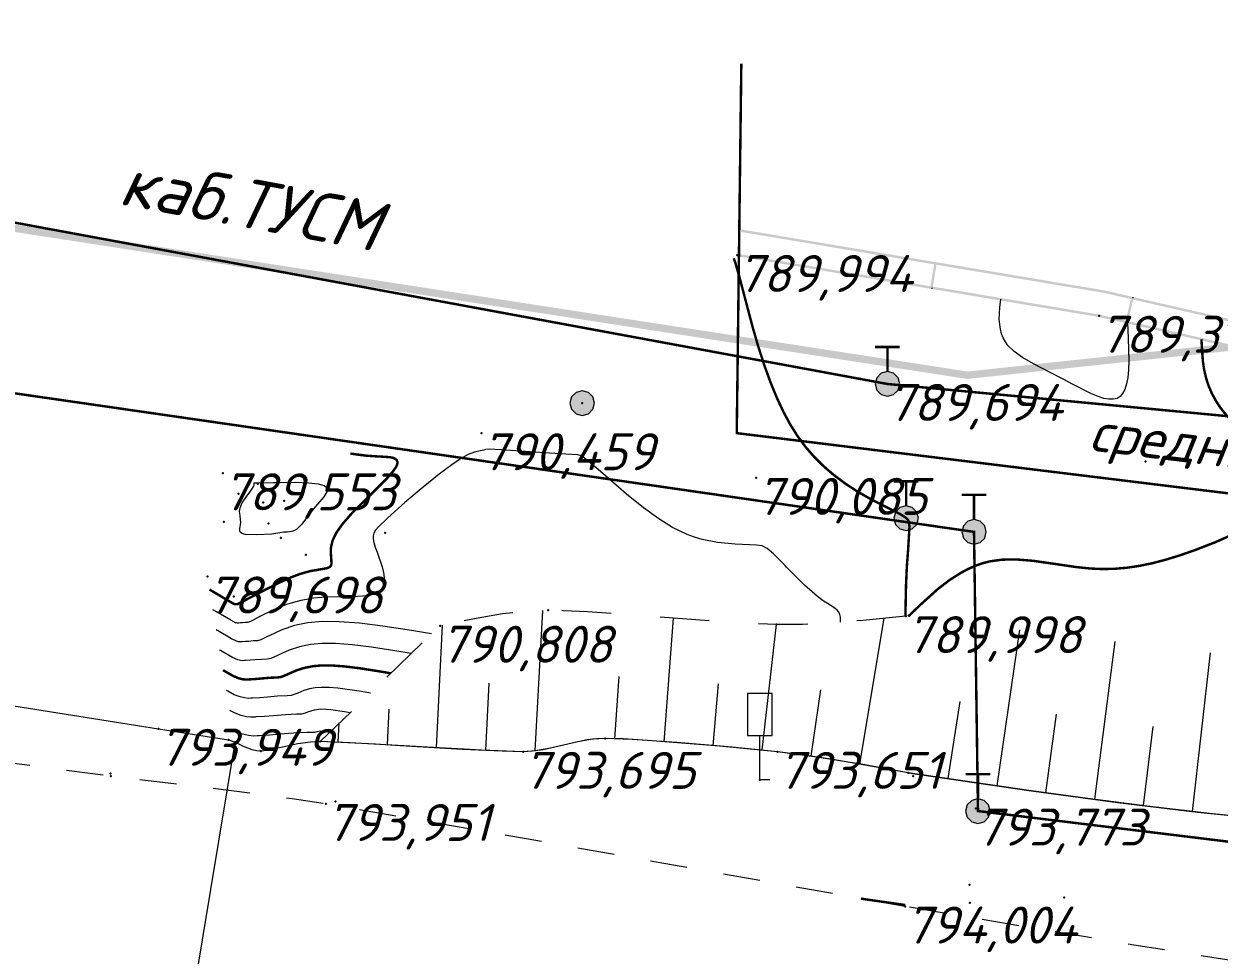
# Model space of a CAD drawing. Header units: metres. Extents: x 629572 to 645168, y 4785785 to 4790166.
# Drawn here: x 633345.44 to 633393.95, y 4788433.39 to 4788471.18 of the extents above; entities that cross this region are included whole.
import ezdxf

# ---------------------------------------------------------------- set-up
doc = ezdxf.new("R2010")
doc.units = ezdxf.units.M
for name, pattern in [('Сплошная', [0]), ('Сплошная_0_50', [0]), ('Штриховая 1.5-1.5', [3, 1.5, -1.5]), ('Штриховая 2', [4, 2, -2])]:
    doc.linetypes.add(name, pattern=pattern)
doc.layers.get('0').update_dxf_attribs({"linetype": 'CONTINUOUS'})
for name, color, linetype in [('Газопровод подземный', 7, 'CONTINUOUS'), ('Горизонтали', 7, 'CONTINUOUS'), ('Дороги с покрытием (край_ бровка)', 7, 'CONTINUOUS'), ('Дорожн. знаки (прочие)', 7, 'CONTINUOUS'), ('Здания и строения', 7, 'CONTINUOUS'), ('каб.TNS+', 7, 'CONTINUOUS'), ('каб.ТУСМ', 7, 'CONTINUOUS'), ('Кабельные столбики-сторожки', 7, 'CONTINUOUS'), ('красная линия', 7, 'CONTINUOUS'), ('Нурсултан', 7, 'CONTINUOUS'), ('Ограды каменные и жб (H более 1м) - по краю', 7, 'CONTINUOUS'), ('Проезжие части улиц и тротуаров (без бортового камня)', 7, 'CONTINUOUS'), ('Столбы металлические', 7, 'CONTINUOUS')]:
    doc.layers.add(name, color=color, linetype=linetype)
doc.styles.add('ISOCPEUR', font='isocpeui.ttf')
doc.styles.get("Standard").update_dxf_attribs({"font": 'isocpeui.ttf'})
doc.linetypes.add('GAZ_PODZ', pattern='A,4,-2.2,["|",Standard,S=1.8,R=0,X=-1.5,Y=-1],0,["-",Standard,S=1.5,R=0,X=-1.5,Y=0.05],4,-2,10,-2', length=24.2)
doc.linetypes.add('TELEFON', pattern='A,8,["o",Standard,S=1,R=0,X=-4.33,Y=-0.34],-2', length=10)

# ---------------------------------------------------------------- blocks, each defined once
blk = doc.blocks.new('15 - 206.3.а знаки дорожн прочие')
at = {"color": 7, "linetype": 'Continuous', "lineweight": 0, "true_color": 0xffffff, "flags": 128}
blk.add_lwpolyline([(0.5, 3.5), (-0.5, 3.5), (-0.5, 1.8), (0, 1.8), (0.5, 1.8), (0.5, 3.5)], close=True, dxfattribs=at)
at = {"color": 7, "linetype": 'Continuous', "lineweight": 0, "flags": 128}
blk.add_lwpolyline([(0.4, 0), (0, 0), (0, 1.8)], dxfattribs=at)
at = {"color": 7, "style": 'ISOCPEUR', "flags": 1}
for tag in ['X', 'Отметка', 'Имя объекта CREDO-III', 'Код объекта CREDO-III', 'Номер', 'Примечание', 'Y']:
    blk.add_attdef(tag, (0, 0), '', height=2.5, dxfattribs=at)
blk = doc.blocks.new('1010 - 119.2 эл.кабел.столбики-сторожки')
blk.add_hatch(color=7).paths.add_polyline_path([(0, 0.5), (-0.25, 0.433), (-0.433, 0.25), (-0.5, 0), (-0.433, -0.25), (-0.25, -0.433), (0, -0.5), (0.25, -0.433), (0.433, -0.25), (0.5, 0), (0.433, 0.25), (0.25, 0.433), (0, 0.5)])
at = {"color": 7, "linetype": 'Continuous', "lineweight": 0, "const_width": 0.1, "flags": 128}
for points in [[(-0.5, 1.5), (0.5, 1.5)], [(0, 0.5), (0, 1.5)]]:
    blk.add_lwpolyline(points, dxfattribs=at)
at = {"color": 7, "linetype": 'Continuous', "lineweight": 0, "flags": 128}
blk.add_lwpolyline([(0, 0.5), (-0.25, 0.433), (-0.433, 0.25), (-0.5, 0), (-0.433, -0.25), (-0.25, -0.433), (0, -0.5), (0.25, -0.433), (0.433, -0.25), (0.5, 0), (0.433, 0.25), (0.25, 0.433), (0, 0.5)], close=True, dxfattribs=at)
at = {"color": 7, "style": 'ISOCPEUR', "flags": 1}
for tag in ['X', 'Отметка', 'Отметка', 'Имя объекта CREDO-III', 'Код объекта CREDO-III', 'Примечание', 'Тип попереч. профиля', 'Y']:
    blk.add_attdef(tag, (0, 0), '', height=2.5, dxfattribs=at)
blk = doc.blocks.new('22 - 107.1.1 столбы метал d-1.0')
blk.add_hatch(color=7).paths.add_polyline_path([(0, 0.5), (-0.25, 0.433), (-0.433, 0.25), (-0.5, 0), (-0.433, -0.25), (-0.25, -0.433), (0, -0.5), (0.25, -0.433), (0.433, -0.25), (0.5, 0), (0.433, 0.25), (0.25, 0.433), (0, 0.5)])
at = {"color": 7, "linetype": 'Continuous', "lineweight": 0, "flags": 128}
blk.add_lwpolyline([(0, 0.5), (-0.25, 0.433), (-0.433, 0.25), (-0.5, 0), (-0.433, -0.25), (-0.25, -0.433), (0, -0.5), (0.25, -0.433), (0.433, -0.25), (0.5, 0), (0.433, 0.25), (0.25, 0.433), (0, 0.5)], close=True, dxfattribs=at)
at = {"color": 7, "style": 'ISOCPEUR', "flags": 1}
for tag in ['X', 'Высота', 'Отметка(высота) верхнего провода', 'Отметка(высота) нижнего провода', 'Отметка', 'Имя объекта CREDO-III', 'Код объекта CREDO-III', 'Номер', 'Y']:
    blk.add_attdef(tag, (0, 0), '', height=2.5, dxfattribs=at)

msp = doc.modelspace()

# ---------------------------------------------------------------- hatches: boundary and pattern name
at = {"layer": 'Ограды каменные и жб (H более 1м) - по краю'}
for points in [[(633376.461, 4788461.399), (633379.277, 4788460.926), (633382.264, 4788460.424), (633382.273, 4788460.474), (633382.322, 4788460.465), (633382.487, 4788461.452), (633382.496, 4788461.501), (633382.446, 4788461.509), (633379.459, 4788462.011), (633376.643, 4788462.483), (633374.557, 4788462.834), (633374.54, 4788462.735), (633376.626, 4788462.385), (633379.443, 4788461.912), (633382.381, 4788461.419), (633382.232, 4788460.531), (633379.294, 4788461.024), (633376.477, 4788461.497), (633374.391, 4788461.847), (633374.375, 4788461.749)], [(633390.161, 4788459.135), (633389.097, 4788459.379), (633389.096, 4788459.379), (633389.094, 4788459.379), (633387.233, 4788459.692), (633384.416, 4788460.165), (633382.33, 4788460.515), (633382.314, 4788460.416), (633384.4, 4788460.066), (633387.216, 4788459.593), (633389.076, 4788459.281), (633390.187, 4788459.027), (633390.236, 4788459.016), (633390.247, 4788459.064), (633390.199, 4788459.075), (633390.247, 4788459.064), (633390.47, 4788460.039), (633390.422, 4788460.05), (633390.433, 4788460.099), (633389.32, 4788460.354), (633389.29, 4788460.36), (633389.26, 4788460.366), (633387.398, 4788460.678), (633384.582, 4788461.151), (633382.496, 4788461.501), (633382.479, 4788461.402), (633384.565, 4788461.052), (633387.382, 4788460.579), (633389.243, 4788460.267), (633389.271, 4788460.262), (633389.298, 4788460.256), (633390.362, 4788460.013)], [(633382.322, 4788460.465), (633382.273, 4788460.474), (633382.264, 4788460.424), (633382.314, 4788460.416)], [(633392.298, 4788458.544), (633395.082, 4788457.907), (633398.035, 4788457.231), (633398.083, 4788457.22), (633398.095, 4788457.269), (633398.318, 4788458.243), (633398.269, 4788458.255), (633398.28, 4788458.303), (633395.327, 4788458.979), (633392.543, 4788459.616), (633390.482, 4788460.088), (633390.459, 4788459.99), (633392.521, 4788459.519), (633395.305, 4788458.882), (633398.209, 4788458.217), (633398.008, 4788457.34), (633395.104, 4788458.004), (633392.32, 4788458.641), (633390.258, 4788459.113), (633390.236, 4788459.016)], [(633390.47, 4788460.039), (633390.482, 4788460.088), (633390.433, 4788460.099), (633390.422, 4788460.05)]]:
    msp.add_hatch(color=7, dxfattribs=at).paths.add_polyline_path(points)

# ---------------------------------------------------------------- linework, layer by layer
at = {"layer": 'Газопровод подземный', "color": 50, "linetype": 'GAZ_PODZ', "lineweight": 13, "ltscale": 0.5, "flags": 128}
msp.add_lwpolyline([(633374.557, 4788469.566, 0.1, 0.1, 0), (633374.371, 4788454.569, 0.1, 0.1, 0), (633627.76, 4788423.539, 0.1, 0.1, 0), (633631.073, 4788422.897, 0.1, 0.1, 0), (633617.955, 4788358.238, 0.1, 0.1, 0), (633620.987, 4788350.755, 0.1, 0.1, 0), (633707.673, 4788330.073, 0.1, 0.1, 0), (633707.254, 4788279.037, 0, 0, 0)], format="xyseb", dxfattribs=at)
at = {"layer": 'Горизонтали', "color": 34, "linetype": 'Сплошная', "lineweight": 0, "const_width": 0.1, "flags": 128}
for points, elevation in [([(633381.219, 4788447.139), (633381.223, 4788447.471), (633381.24, 4788448.366), (633381.273, 4788449.12), (633381.33, 4788449.893), (633381.382, 4788450.765), (633381.355, 4788450.98), (633381.314, 4788451.056), (633381.247, 4788451.126), (633381.009, 4788451.281), (633380.463, 4788451.557), (633380.456, 4788451.561), (633379.816, 4788451.887), (633379.285, 4788452.19), (633378.789, 4788452.512), (633378.331, 4788452.854), (633377.903, 4788453.221), (633377.511, 4788453.609), (633377.156, 4788454.019), (633376.837, 4788454.451), (633376.546, 4788454.914), (633376.265, 4788455.434), (633375.995, 4788456.012), (633375.734, 4788456.649), (633375.487, 4788457.332), (633375.246, 4788458.078), (633375.013, 4788458.883), (633374.751, 4788459.874), (633374.722, 4788459.985), (633374.459, 4788460.979), (633374.33, 4788461.43), (633374.278, 4788461.583), (633374.256, 4788461.642), (633374.247, 4788461.664), (633374.246, 4788461.667), (633374.246, 4788461.667)], 790), ([(633393.232, 4788458.381), (633393.262, 4788457.867), (633393.293, 4788457.47), (633393.344, 4788457.128), (633393.422, 4788456.797), (633393.527, 4788456.478), (633393.662, 4788456.168), (633393.825, 4788455.869), (633394.016, 4788455.582), (633394.235, 4788455.307), (633394.63, 4788454.897), (633395.245, 4788454.339), (633395.987, 4788453.655), (633396.23, 4788453.396), (633396.418, 4788453.159), (633396.562, 4788452.93), (633396.657, 4788452.715), (633396.703, 4788452.509), (633396.701, 4788452.312), (633396.669, 4788452.168), (633396.608, 4788452.021), (633396.521, 4788451.873), (633396.406, 4788451.723), (633396.096, 4788451.416), (633395.677, 4788451.104), (633395.151, 4788450.786), (633394.522, 4788450.464), (633393.795, 4788450.143), (633392.982, 4788449.827), (633392.351, 4788449.607), (633391.77, 4788449.429), (633391.226, 4788449.287), (633390.707, 4788449.181), (633390.205, 4788449.107), (633389.713, 4788449.064), (633389.224, 4788449.053), (633388.733, 4788449.074), (633388.151, 4788449.134), (633387.347, 4788449.252), (633386.417, 4788449.385), (633385.749, 4788449.441), (633385.162, 4788449.436), (633384.645, 4788449.366), (633384.358, 4788449.292), (633384.068, 4788449.191), (633383.775, 4788449.062), (633383.479, 4788448.906), (633383.006, 4788448.605), (633382.524, 4788448.235), (633381.847, 4788447.623), (633381.738, 4788447.518), (633381.484, 4788447.276), (633381.361, 4788447.158), (633381.351, 4788447.148), (633381.331, 4788447.13)], 790), ([(633358.691, 4788453.74), (633358.86, 4788453.715), (633359.339, 4788453.654), (633359.803, 4788453.623), (633359.902, 4788453.619), (633360.303, 4788453.592), (633360.428, 4788453.564), (633360.518, 4788453.523), (633360.577, 4788453.467), (633360.601, 4788453.396), (633360.592, 4788453.309), (633360.548, 4788453.206), (633360.419, 4788453.016), (633360.204, 4788452.766), (633359.431, 4788451.992), (633358.737, 4788451.303), (633358.379, 4788450.895), (633358.125, 4788450.537), (633357.968, 4788450.217), (633357.897, 4788449.915), (633357.892, 4788449.738), (633357.91, 4788449.514), (633357.922, 4788449.269), (633357.902, 4788449.196), (633357.864, 4788449.145), (633357.747, 4788449.089), (633357.496, 4788449.045), (633357.055, 4788448.969), (633356.659, 4788448.86), (633356.275, 4788448.714), (633355.814, 4788448.509), (633354.635, 4788447.903), (633354.6, 4788447.885), (633354.122, 4788447.634), (633354.122, 4788447.634), (633354.092, 4788447.632), (633354.061, 4788447.629), (633354.038, 4788447.627), (633354.015, 4788447.625), (633354.014, 4788447.625), (633354.012, 4788447.625), (633354.002, 4788447.625), (633353.991, 4788447.626), (633353.977, 4788447.63), (633353.799, 4788447.732), (633353.136, 4788448.125), (633352.971, 4788448.223)], 790), ([(633360.332, 4788444.822), (633359.812, 4788444.91), (633359.078, 4788445.026), (633358.473, 4788445.1), (633357.95, 4788445.14), (633357.517, 4788445.142), (633357.161, 4788445.11), (633356.824, 4788445.044), (633356.507, 4788444.943), (633356.17, 4788444.796), (633356.104, 4788444.765), (633355.877, 4788444.674), (633355.725, 4788444.654), (633355.72, 4788444.654), (633355.403, 4788444.64), (633355.067, 4788444.611), (633354.818, 4788444.59), (633354.577, 4788444.575), (633354.557, 4788444.574), (633354.523, 4788444.572), (633354.432, 4788444.57), (633354.308, 4788444.582), (633354.165, 4788444.617), (633353.939, 4788444.71), (633353.597, 4788444.905), (633353.542, 4788444.938), (633353.526, 4788444.947), (633353.522, 4788444.95), (633353.519, 4788444.952)], 792), ([(633381.212, 4788435.419), (633380.913, 4788435.462), (633379.713, 4788435.634), (633379.414, 4788435.677)], 794)]:
    msp.add_lwpolyline(points, dxfattribs=dict(at, elevation=elevation))
at = {"layer": 'Горизонтали', "color": 34, "linetype": 'Сплошная', "lineweight": 0, "true_color": 0xa55200, "flags": 128}
for points, elevation in [([(633390.233, 4788459.068), (633390.264, 4788458.407), (633390.286, 4788457.501), (633390.271, 4788457.142), (633390.239, 4788456.831), (633390.188, 4788456.564), (633390.12, 4788456.346), (633390.033, 4788456.176), (633389.928, 4788456.054), (633389.805, 4788455.978), (633389.655, 4788455.941), (633389.478, 4788455.942), (633389.271, 4788455.981), (633389.039, 4788456.056), (633388.769, 4788456.169), (633388.005, 4788456.558), (633387.65, 4788456.746), (633387.086, 4788457.031), (633386.409, 4788457.377), (633385.966, 4788457.635), (633385.626, 4788457.883), (633385.38, 4788458.128), (633385.276, 4788458.273), (633385.191, 4788458.431), (633385.123, 4788458.602), (633385.073, 4788458.786), (633385.027, 4788459.187), (633385.051, 4788459.665), (633385.083, 4788460.002)], 789.5), ([(633378.584, 4788446.893), (633378.586, 4788446.979), (633378.582, 4788447.101), (633378.56, 4788447.205), (633378.517, 4788447.298), (633378.453, 4788447.379), (633378.35, 4788447.465), (633378.163, 4788447.585), (633377.882, 4788447.765), (633377.645, 4788447.94), (633377.125, 4788448.401), (633376.396, 4788449.13), (633376.331, 4788449.197), (633375.865, 4788449.668), (633375.605, 4788449.892), (633375.404, 4788449.997), (633375.171, 4788450.026), (633375.166, 4788450.027), (633374.303, 4788450.065), (633373.594, 4788450.126), (633372.97, 4788450.252), (633372.661, 4788450.345), (633372.358, 4788450.459), (633371.762, 4788450.746), (633371.212, 4788451.088), (633370.59, 4788451.539), (633369.9, 4788452.096), (633369.041, 4788452.839), (633368.744, 4788453.1), (633368.173, 4788453.566), (633368.022, 4788453.661), (633367.926, 4788453.684), (633367.921, 4788453.684), (633367.195, 4788453.727), (633366.565, 4788453.773), (633364.816, 4788453.896), (633364.318, 4788453.92), (633364.172, 4788453.903), (633364.171, 4788453.902), (633364.101, 4788453.872), (633363.969, 4788453.849), (633363.954, 4788453.848), (633363.725, 4788453.802), (633363.469, 4788453.698), (633363.161, 4788453.526), (633362.802, 4788453.287), (633362.287, 4788452.899), (633361.642, 4788452.379), (633360.9, 4788451.75), (633360.207, 4788451.137), (633359.815, 4788450.758), (633359.711, 4788450.627), (633359.646, 4788450.511), (633359.614, 4788450.398), (633359.612, 4788450.275), (633359.639, 4788450.132), (633359.7, 4788449.939), (633359.774, 4788449.739), (633359.978, 4788449.141), (633360.032, 4788448.912), (633360.058, 4788448.712), (633360.058, 4788448.535), (633360.029, 4788448.384), (633359.972, 4788448.258), (633359.886, 4788448.159), (633359.796, 4788448.096), (633359.684, 4788448.045), (633359.385, 4788447.972), (633358.983, 4788447.935), (633358.357, 4788447.924), (633357.689, 4788447.912), (633357.211, 4788447.876), (633356.679, 4788447.783), (633356.14, 4788447.628), (633355.6, 4788447.415), (633355.01, 4788447.122), (633354.976, 4788447.105), (633354.635, 4788446.93), (633354.522, 4788446.889), (633354.521, 4788446.889), (633354.42, 4788446.884), (633354.313, 4788446.875), (633354.233, 4788446.868), (633354.155, 4788446.863), (633354.15, 4788446.863), (633354.14, 4788446.862), (633354.11, 4788446.861), (633354.07, 4788446.865), (633354.024, 4788446.877), (633353.834, 4788446.977), (633353.251, 4788447.32), (633353.108, 4788447.405)], 790.5), ([(633361.988, 4788446.421), (633361.167, 4788446.558), (633360.01, 4788446.74), (633359.055, 4788446.857), (633358.23, 4788446.918), (633357.547, 4788446.922), (633356.965, 4788446.869), (633356.418, 4788446.756), (633355.909, 4788446.586), (633355.389, 4788446.343), (633355.352, 4788446.325), (633355.048, 4788446.178), (633354.922, 4788446.144), (633354.921, 4788446.144), (633354.747, 4788446.136), (633354.564, 4788446.12), (633354.428, 4788446.109), (633354.296, 4788446.1), (633354.285, 4788446.1), (633354.268, 4788446.099), (633354.217, 4788446.097), (633354.15, 4788446.104), (633354.071, 4788446.123), (633353.869, 4788446.221), (633353.366, 4788446.515), (633353.298, 4788446.556), (633353.281, 4788446.566), (633353.254, 4788446.582), (633353.25, 4788446.584), (633353.245, 4788446.587)], 791), ([(633361.16, 4788445.622), (633360.49, 4788445.734), (633359.544, 4788445.883), (633358.764, 4788445.979), (633358.09, 4788446.029), (633357.532, 4788446.032), (633357.064, 4788445.99), (633356.622, 4788445.9), (633356.209, 4788445.765), (633355.78, 4788445.57), (633355.728, 4788445.545), (633355.463, 4788445.426), (633355.323, 4788445.399), (633355.321, 4788445.399), (633355.075, 4788445.388), (633354.816, 4788445.366), (633354.623, 4788445.349), (633354.436, 4788445.338), (633354.421, 4788445.337), (633354.396, 4788445.336), (633354.325, 4788445.334), (633354.229, 4788445.343), (633354.118, 4788445.37), (633353.904, 4788445.466), (633353.482, 4788445.71), (633353.411, 4788445.752), (633353.388, 4788445.766), (633353.386, 4788445.767), (633353.382, 4788445.769), (633353.382, 4788445.769)], 791.5), ([(633359.504, 4788444.023), (633359.134, 4788444.085), (633358.182, 4788444.222), (633357.81, 4788444.25), (633357.502, 4788444.253), (633357.258, 4788444.231), (633357.025, 4788444.186), (633356.803, 4788444.119), (633356.559, 4788444.019), (633356.48, 4788443.985), (633356.292, 4788443.922), (633356.129, 4788443.909), (633356.12, 4788443.909), (633355.73, 4788443.892), (633355.319, 4788443.857), (633355.013, 4788443.831), (633354.717, 4788443.812), (633354.693, 4788443.811), (633354.651, 4788443.809), (633354.54, 4788443.806), (633354.388, 4788443.821), (633354.212, 4788443.863), (633353.974, 4788443.955), (633353.712, 4788444.101), (633353.688, 4788444.115), (633353.672, 4788444.124), (633353.658, 4788444.132), (633353.658, 4788444.133), (633353.656, 4788444.134)], 792.5), ([(633358.675, 4788443.223), (633358.456, 4788443.261), (633357.891, 4788443.344), (633357.487, 4788443.363), (633357.22, 4788443.328), (633356.946, 4788443.239), (633356.856, 4788443.205), (633356.709, 4788443.17), (633356.541, 4788443.164), (633356.519, 4788443.164), (633356.058, 4788443.143), (633355.57, 4788443.102), (633355.208, 4788443.072), (633354.858, 4788443.05), (633354.828, 4788443.048), (633354.779, 4788443.046), (633354.648, 4788443.042), (633354.467, 4788443.06), (633354.259, 4788443.11), (633354.01, 4788443.199), (633353.827, 4788443.296), (633353.813, 4788443.304), (633353.803, 4788443.31), (633353.794, 4788443.315), (633353.794, 4788443.316), (633353.793, 4788443.316)], 793), ([(633357.847, 4788442.423), (633357.778, 4788442.436), (633357.473, 4788442.473), (633357.323, 4788442.446), (633357.232, 4788442.425), (633356.99, 4788442.418), (633356.919, 4788442.419), (633356.385, 4788442.395), (633355.821, 4788442.348), (633355.402, 4788442.313), (633354.998, 4788442.287), (633354.964, 4788442.285), (633354.907, 4788442.283), (633354.755, 4788442.278), (633354.547, 4788442.299), (633354.306, 4788442.357), (633354.045, 4788442.443), (633353.942, 4788442.491), (633353.936, 4788442.495), (633353.933, 4788442.496), (633353.93, 4788442.498), (633353.93, 4788442.498), (633353.93, 4788442.499)], 793.5)]:
    msp.add_lwpolyline(points, dxfattribs=dict(at, elevation=elevation))
at = {"layer": 'Горизонтали', "color": 34, "linetype": 'Сплошная', "lineweight": 0, "true_color": 0xa55200, "elevation": 789.5, "flags": 128}
msp.add_lwpolyline([(633355.972, 4788450.545), (633355.823, 4788450.518), (633355.505, 4788450.463), (633354.894, 4788450.436), (633354.417, 4788450.462), (633354.296, 4788450.493), (633354.223, 4788450.538), (633354.196, 4788450.597), (633354.207, 4788450.686), (633354.208, 4788450.689), (633354.247, 4788450.945), (633354.216, 4788451.206), (633354.212, 4788451.222), (633354.19, 4788451.387), (633354.211, 4788451.531), (633354.303, 4788451.737), (633354.475, 4788451.996), (633354.582, 4788452.136), (633354.773, 4788452.414), (633354.787, 4788452.471), (633354.78, 4788452.525), (633354.787, 4788452.553), (633354.923, 4788452.557), (633355.562, 4788452.563), (633355.697, 4788452.566), (633356.455, 4788452.575), (633356.992, 4788452.558), (633357.386, 4788452.513), (633357.63, 4788452.439), (633357.698, 4788452.39), (633357.737, 4788452.332), (633357.748, 4788452.262), (633357.73, 4788452.181), (633357.614, 4788451.984), (633357.357, 4788451.686), (633357.202, 4788451.514), (633356.929, 4788451.169), (633356.862, 4788451.077), (633356.712, 4788450.876), (633356.516, 4788450.67), (633356.421, 4788450.612), (633356.316, 4788450.572), (633356.127, 4788450.547), (633356.047, 4788450.546), (633355.972, 4788450.545)], close=True, dxfattribs=at)
at = {"layer": 'Дороги с покрытием (край_ бровка)', "color": 251, "linetype": 'Сплошная', "lineweight": 0, "true_color": 0x636466, "flags": 128}
for points in [[(633426.673, 4788462.186), (633429.998, 4788460.92), (633431.68, 4788460.228), (633433.111, 4788459.582), (633433.868, 4788459.208), (633434.566, 4788458.838), (633435.208, 4788458.468), (633435.798, 4788458.098), (633436.363, 4788457.709), (633436.927, 4788457.285), (633437.495, 4788456.823), (633438.07, 4788456.32), (633439.068, 4788455.369), (633440.143, 4788454.248), (633440.983, 4788453.32), (633442.116, 4788452.029), (633442.461, 4788451.662), (633442.774, 4788451.23), (633443.057, 4788450.729), (633443.312, 4788450.154), (633443.484, 4788449.684), (633443.647, 4788449.161), (633443.977, 4788447.854), (633444.079, 4788447.406), (633444.318, 4788446.38), (633444.51, 4788445.689), (633444.522, 4788445.649), (633445.159, 4788443.577), (633445.488, 4788442.405), (633445.726, 4788441.44), (633445.899, 4788440.505), (633445.936, 4788440.141), (633445.941, 4788439.845), (633445.912, 4788439.547), (633445.85, 4788439.214), (633445.757, 4788438.858), (633445.638, 4788438.496), (633445.489, 4788438.124), (633445.323, 4788437.776), (633445.146, 4788437.465), (633444.962, 4788437.2), (633444.744, 4788436.956), (633444.527, 4788436.787), (633444.316, 4788436.695), (633444.111, 4788436.681), (633443.888, 4788436.758), (633443.583, 4788436.942), (633443.186, 4788437.242), (633442.641, 4788437.698), (633442.186, 4788438.092), (633441.181, 4788438.954), (633440.416, 4788439.565), (633439.744, 4788440.047), (633439.139, 4788440.417), (633438.591, 4788440.682), (633438.337, 4788440.775), (633438.096, 4788440.843), (633437.589, 4788440.932), (633437.046, 4788440.97), (633436.463, 4788440.956), (633435.832, 4788440.891), (633435.328, 4788440.81), (633434.778, 4788440.698), (633433.436, 4788440.358), (633432.939, 4788440.222), (633431.845, 4788439.926), (633431.058, 4788439.738), (633430.017, 4788439.477), (633428.733, 4788439.086), (633428.072, 4788438.87), (633426.388, 4788438.337), (633425.728, 4788438.153), (633425.123, 4788438.006), (633424.553, 4788437.891), (633424.011, 4788437.805), (633422.786, 4788437.679), (633421.362, 4788437.6), (633419.969, 4788437.57), (633418.41, 4788437.575), (633415.46, 4788437.656), (633410.259, 4788437.923), (633402.643, 4788438.39), (633398.844, 4788438.657), (633396.056, 4788438.885), (633393.677, 4788439.123), (633391.138, 4788439.417), (633388.819, 4788439.715), (633386.232, 4788440.071), (633381.332, 4788440.785), (633381.332, 4788440.785)], [(633381.332, 4788440.785), (633379.569, 4788441.104), (633377.802, 4788441.396), (633376.029, 4788441.634), (633373.672, 4788441.866), (633370.943, 4788442.086), (633369.772, 4788442.158), (633369.026, 4788442.183), (633368.514, 4788442.149), (633367.915, 4788442.043), (633367.343, 4788441.909), (633366.809, 4788441.782), (633366.208, 4788441.673), (633365.696, 4788441.634), (633364.847, 4788441.657), (633363.245, 4788441.737), (633360.728, 4788441.883), (633359.712, 4788441.943), (633357.467, 4788442.056), (633357.065, 4788442.032), (633356.562, 4788441.957), (633355.813, 4788441.803), (633355.662, 4788441.77), (633355.273, 4788441.692), (633355.057, 4788441.668), (633354.884, 4788441.68), (633354.701, 4788441.72), (633354.353, 4788441.854), (633354.008, 4788442.03)]]:
    msp.add_lwpolyline(points, dxfattribs=at)
at = {"layer": 'Здания и строения', "color": 8, "linetype": 'Сплошная', "lineweight": 0, "flags": 128}
for points in [[(633329.849, 4788445.902), (633331.115, 4788445.772), (633334.199, 4788445.223), (633350.896, 4788442.57), (633353.736, 4788442.128), (633354.008, 4788442.03)], [(633349.711, 4788416.024), (633354.007, 4788442.008)]]:
    msp.add_lwpolyline(points, dxfattribs=at)
at = {"layer": 'каб.TNS+', "color": 3, "linetype": 'TELEFON', "lineweight": 13, "true_color": 0x00e600, "const_width": 0.1, "flags": 128}
msp.add_lwpolyline([(633325.433, 4788466.741), (633380.487, 4788456.564), (633423.801, 4788452.464), (633424.153, 4788452.59), (633456.969, 4788445.396), (633511.424, 4788436.394), (633703.73, 4788397.439), (633779.888, 4788467.756), (633812.644, 4788488.8), (633827.051, 4788511.652), (633846.056, 4788514.821), (633881.163, 4788540.358)], dxfattribs=at)
at = {"layer": 'каб.TNS+', "color": 6, "linetype": 'TELEFON', "lineweight": 13, "const_width": 0.1, "flags": 128}
msp.add_lwpolyline([(633685.008, 4787956.891), (633761.973, 4788096.26), (633755.989, 4788276.514), (633719.882, 4788311.16), (633705.81, 4788334.102), (633655.927, 4788348.623), (633615.63, 4788354.135), (633511.244, 4788372.095), (633419.041, 4788390.683), (633418.872, 4788392.76), (633425.383, 4788434.192), (633384.162, 4788439.233), (633384.001, 4788450.562), (633319.769, 4788459.838)], dxfattribs=at)
at = {"layer": 'красная линия', "color": 1, "linetype": 'Сплошная_0_50', "lineweight": 0, "true_color": 0xff0000, "const_width": 0.3, "elevation": 794.579, "flags": 128}
msp.add_lwpolyline([(635401.641, 4788148.595), (634957.655, 4788205.711), (634868.946, 4788233.682), (634603.956, 4788290.084), (634469.438, 4788276.801), (634466.442, 4788288.998), (634455.452, 4788300.111), (634423.85, 4788288.187), (634367.861, 4788295.693), (634267.843, 4788409.4), (634475.845, 4788682.207), (634474.555, 4788790.795), (634449.85, 4788818.401), (634024.042, 4788644.6), (633889.34, 4788556.209), (633827.944, 4788529.992), (633792.752, 4788543.316), (633784.34, 4788495.79), (633741.538, 4788462.098), (633741.25, 4788461.815), (633707.246, 4788430.797), (633615.343, 4788446.001), (633603.65, 4788448.117), (633593.847, 4788448.295), (633403.135, 4788458.998), (633383.735, 4788456.919), (632950.737, 4788523.705), (632422.446, 4788608.882), (631759.541, 4788723.01), (631749.061, 4788727.901), (631729.34, 4788731.902), (631702.953, 4788733.892), (631676.149, 4788739.917), (631633.151, 4788748.593), (631552.757, 4788764.604), (631505.748, 4788774.005), (631486.053, 4788777.916), (631418.334, 4788781.792), (630663.641, 4788895.085)], dxfattribs=at)
at = {"layer": 'Нурсултан', "color": 251, "linetype": 'Штриховая 2', "lineweight": 0, "flags": 128}
msp.add_lwpolyline([(633381.239, 4788447.141), (633379.487, 4788446.965), (633378.205, 4788446.863), (633377.046, 4788446.808), (633375.985, 4788446.801), (633375.234, 4788446.83), (633374.098, 4788446.898), (633368.319, 4788447.311), (633367.344, 4788447.364), (633366.719, 4788447.381), (633365.829, 4788447.343), (633364.859, 4788447.233), (633363.789, 4788447.053), (633362.33, 4788446.752), (633357.467, 4788442.056)], dxfattribs=at)
at = {"layer": 'Нурсултан', "color": 251, "linetype": 'Continuous', "lineweight": 0, "flags": 128}
for points in [[(633366.184, 4788441.673), (633366.501, 4788447.372)], [(633371.419, 4788442.048), (633371.799, 4788447.062)], [(633379.362, 4788441.131), (633380.353, 4788447.052)], [(633362.19, 4788441.801), (633362.431, 4788446.773)], [(633375.404, 4788441.697), (633375.984, 4788446.801)], [(633384.937, 4788440.26), (633385.861, 4788446.586)], [(633388.899, 4788439.709), (633389.734, 4788446.12)], [(633392.868, 4788439.215), (633393.594, 4788445.654)], [(633369.423, 4788442.167), (633369.595, 4788444.687)], [(633364.187, 4788441.69), (633364.318, 4788444.427)], [(633373.413, 4788441.886), (633373.633, 4788444.401)], [(633377.389, 4788441.455), (633377.788, 4788444.158)], [(633382.958, 4788440.548), (633383.441, 4788443.683)], [(633360.194, 4788441.915), (633360.266, 4788443.372)], [(633386.917, 4788439.978), (633387.346, 4788443.167)], [(633358.197, 4788442.023), (633358.234, 4788442.797)], [(633390.883, 4788439.455), (633391.278, 4788442.67)]]:
    msp.add_lwpolyline(points, dxfattribs=at)
at = {"layer": 'Нурсултан', "color": 251, "linetype": 'Сплошная', "lineweight": 0, "flags": 128}
for points in [[(633381.332, 4788440.785), (633378.276, 4788441.322), (633377.104, 4788441.498), (633376.029, 4788441.634), (633374.179, 4788441.82), (633371.942, 4788442.011), (633370.125, 4788442.139), (633369.026, 4788442.183), (633368.68, 4788442.167), (633368.302, 4788442.118), (633367.862, 4788442.032), (633366.518, 4788441.723), (633366.086, 4788441.658), (633365.696, 4788441.634), (633364.009, 4788441.697), (633358.666, 4788442.002), (633357.467, 4788442.056)], [(633381.332, 4788440.785), (633386.232, 4788440.071), (633389.823, 4788439.583), (633393.075, 4788439.19), (633396.056, 4788438.885), (633399.66, 4788438.597), (633404.741, 4788438.254), (633410.909, 4788437.887), (633415.46, 4788437.656), (633418.198, 4788437.578), (633420.473, 4788437.576), (633421.483, 4788437.604), (633422.407, 4788437.652), (633423.25, 4788437.719), (633424.011, 4788437.805), (633424.94, 4788437.966), (633425.965, 4788438.217), (633426.982, 4788438.518), (633429.603, 4788439.357), (633430.37, 4788439.573), (633431.058, 4788439.738), (633431.96, 4788439.956), (633434.336, 4788440.594), (633435.023, 4788440.75), (633435.634, 4788440.862), (633436.328, 4788440.946), (633436.962, 4788440.971), (633437.55, 4788440.937), (633438.096, 4788440.843), (633438.493, 4788440.72), (633438.925, 4788440.529), (633439.393, 4788440.27), (633439.901, 4788439.94), (633440.431, 4788439.553)]]:
    msp.add_lwpolyline(points, dxfattribs=at)
at = {"layer": 'Нурсултан', "color": 7}
for p in [(633374.383, 4788461.798, 3.317), (633389.086, 4788459.33, 2.638), (633380.487, 4788456.564, 3.017), (633368.1, 4788455.789, 3.671), (633364.009, 4788454.564, 3.782), (633390.955, 4788453.415, 2.896), (633353.51, 4788452.938, 2.876), (633375.164, 4788452.752, 3.408), (633354.927, 4788452.506, 2.813), (633354.151, 4788452.11, 2.959), (633355.997, 4788451.827, 2.413), (633355.152, 4788451.752, 2.513), (633353.557, 4788450.967, 3.02), (633355.362, 4788450.907, 2.514), (633381.245, 4788451.113, 3.325), (633355.862, 4788450.319, 2.908), (633360.107, 4788450.517, 4.003), (633384.001, 4788450.562, 3.297), (633356.881, 4788449.629, 3.085), (633352.883, 4788448.75, 3.021), (633353.958, 4788447.939, 3.138), (633366.719, 4788447.381, 4.284), (633381.239, 4788447.141, 3.321), (633362.33, 4788446.752, 4.131), (633375.985, 4788446.801, 4.312), (633350.896, 4788442.57, 7.272), (633353.736, 4788442.128, 7.281), (633369.026, 4788442.183, 7.134), (633354.007, 4788442.008, 7.085), (633354.008, 4788442.03, 7.089), (633355.057, 4788441.668, 7.208), (633357.467, 4788442.056, 7.038), (633365.696, 4788441.634, 7.018), (633376.029, 4788441.634, 6.974), (633348.951, 4788440.756, -786.677), (633348.961, 4788440.649, 7.271), (633381.332, 4788440.785, 6.949), (633381.53, 4788440.653, 7.042), (633375.309, 4788440.498, 7.189), (633357.698, 4788439.52, 7.274), (633358.084, 4788439.617, -786.677), (633384.073, 4788439.33, 7.096), (633384.162, 4788439.233, 7.128), (633383.814, 4788436.239, -786.677), (633381.211, 4788435.356, 7.327), (633383.83, 4788435.503, 7.331), (633387.661, 4788435.73, -786.677)]:
    msp.add_point(p, dxfattribs=at)
at = {"layer": 'Проезжие части улиц и тротуаров (без бортового камня)', "linetype": 'Штриховая 1.5-1.5', "lineweight": 0, "flags": 128}
for points in [[(634385.811, 4788778.786), (634382.862, 4788777.351), (634379.912, 4788775.918), (634376.961, 4788774.488), (634373.227, 4788772.684), (634369.052, 4788770.671), (634366.119, 4788769.265), (634364.36, 4788768.454), (634363.664, 4788768.141), (634362.594, 4788767.658), (634360.838, 4788766.84), (634356.699, 4788764.824), (634350.036, 4788761.562), (634344.247, 4788758.709), (634340.044, 4788756.577), (634338.81, 4788755.943), (634335.85, 4788754.425), (634333.603, 4788753.292), (634331.633, 4788752.323), (634329.709, 4788751.414), (634327.322, 4788750.332), (634325.989, 4788749.737), (634322.949, 4788748.372), (634320.627, 4788747.289), (634318.632, 4788746.303), (634316.519, 4788745.189), (634313.775, 4788743.677), (634310.613, 4788741.9), (634308.278, 4788740.587), (634305.321, 4788738.944), (634303, 4788737.695), (634300.753, 4788736.537), (634298.061, 4788735.198), (634295.769, 4788734.078), (634293.088, 4788732.767), (634290.433, 4788731.44), (634288.198, 4788730.279), (634285.913, 4788729.045), (634283.42, 4788727.663), (634278.683, 4788724.968), (634277.344, 4788724.199), (634273.956, 4788722.257), (634268.186, 4788718.926), (634266.769, 4788718.103), (634261.614, 4788715.115), (634258.442, 4788713.293), (634256.151, 4788712), (634254.162, 4788710.914), (634251.844, 4788709.686), (634249.128, 4788708.275), (634247.504, 4788707.433), (634245.137, 4788706.193), (634243.183, 4788705.144), (634238.553, 4788702.605), (634233.584, 4788699.835), (634231.05, 4788698.395), (634228.78, 4788697.083), (634226.616, 4788695.804), (634224.225, 4788694.361), (634219.703, 4788691.581), (634218.951, 4788691.116), (634215.268, 4788688.843), (634210.9, 4788686.148), (634209.236, 4788685.117), (634206.536, 4788683.446), (634202.165, 4788680.756), (634197.451, 4788677.89), (634192.48, 4788674.885), (634192.064, 4788674.634), (634187.873, 4788672.101), (634183.644, 4788669.563), (634183.598, 4788669.536), (634179.414, 4788667.026), (634177.192, 4788665.671), (634175.214, 4788664.441), (634173.154, 4788663.132), (634170.634, 4788661.503), (634166.371, 4788658.719), (634165.567, 4788658.192), (634160.495, 4788654.888), (634152.338, 4788649.622), (634141.329, 4788642.523), (634132.924, 4788637.122), (634127.085, 4788633.435), (634123.495, 4788631.189), (634121.23, 4788629.772), (634117.003, 4788627.104), (634115.702, 4788626.249), (634114.169, 4788625.208), (634112.928, 4788624.353), (634111.36, 4788623.274), (634109.838, 4788622.247), (634108.52, 4788621.389), (634104.514, 4788618.897), (634100.176, 4788616.236), (634099.156, 4788615.611), (634093.807, 4788612.324), (634088.92, 4788609.295), (634084.037, 4788606.261), (634082.982, 4788605.605), (634079.155, 4788603.225), (634072.642, 4788599.174), (634072.053, 4788598.807), (634062.286, 4788592.732), (634052.516, 4788586.664), (634043.114, 4788580.837), (634033.27, 4788574.744), (634023.873, 4788568.94), (634013.813, 4788562.748), (634003.747, 4788556.566), (634001.847, 4788555.4), (633997.211, 4788552.553), (633993.52, 4788550.284), (633989.83, 4788548.014), (633986.438, 4788545.927), (633983.32, 4788544.014), (633983.183, 4788543.93), (633979.928, 4788541.932), (633977.009, 4788540.121), (633974.382, 4788538.447), (633972.736, 4788537.383), (633971.766, 4788536.755), (633969.143, 4788535.073), (633964.751, 4788532.314), (633963.138, 4788531.302), (633953.163, 4788525.031), (633947.663, 4788521.553), (633943.384, 4788518.824), (633939.124, 4788516.073), (633933.699, 4788512.54), (633924.043, 4788506.212), (633921.647, 4788504.638), (633918.637, 4788502.662), (633916.757, 4788501.452), (633916.13, 4788501.052), (633914.873, 4788500.249), (633912.998, 4788499.033), (633910.603, 4788497.43), (633909.341, 4788496.579), (633907.775, 4788495.522), (633905.452, 4788493.971), (633903.682, 4788492.836), (633902.475, 4788492.079), (633901.9, 4788491.719), (633900.123, 4788490.593), (633897.805, 4788489.094), (633894.994, 4788487.265), (633892.604, 4788485.695), (633890.649, 4788484.378), (633888.743, 4788483.075), (633888.703, 4788483.047), (633887.021, 4788481.897), (633885.713, 4788481.005), (633885.56, 4788480.899), (633884.097, 4788479.903), (633882.623, 4788478.925), (633878.458, 4788476.245), (633877.308, 4788475.507), (633871.079, 4788471.503), (633863.706, 4788466.752), (633856.592, 4788462.145), (633848.498, 4788456.893), (633840.41, 4788451.634), (633830.972, 4788445.479), (633823.321, 4788440.484), (633819.884, 4788438.239), (633809.708, 4788431.599), (633799.368, 4788424.86), (633789.025, 4788418.123), (633783.106, 4788414.275), (633782.708, 4788414.018), (633780.871, 4788412.835), (633778.621, 4788411.418), (633776.341, 4788410.053), (633770.994, 4788407.021), (633762.827, 4788402.431), (633756.749, 4788399.053), (633754.386, 4788397.739), (633753.362, 4788397.164), (633751.489, 4788396.137), (633749.943, 4788395.334), (633749.008, 4788394.879), (633748.115, 4788394.47), (633747.253, 4788394.102), (633746.413, 4788393.771), (633744.447, 4788393.013), (633739.315, 4788391.042), (633736.31, 4788389.925), (633733.523, 4788388.922), (633730.935, 4788388.027), (633728.545, 4788387.239), (633727.029, 4788386.763), (633725.607, 4788386.338), (633724.278, 4788385.964), (633723.044, 4788385.64), (633721.905, 4788385.366), (633720.86, 4788385.144), (633719.912, 4788384.972), (633719.059, 4788384.852), (633718.231, 4788384.773), (633717.361, 4788384.726), (633716.446, 4788384.712), (633715.487, 4788384.73), (633714.482, 4788384.779), (633713.43, 4788384.862), (633712.329, 4788384.976), (633711.174, 4788385.123), (633709.458, 4788385.386), (633707.603, 4788385.718), (633705.582, 4788386.124), (633703.178, 4788386.647), (633701.969, 4788386.918), (633698.868, 4788387.598), (633697.833, 4788387.799), (633696.981, 4788387.94), (633692.325, 4788388.66), (633689.541, 4788389.11), (633687.674, 4788389.413), (633683.02, 4788390.144), (633674.675, 4788391.386), (633661.914, 4788393.269), (633649.17, 4788395.134), (633635.892, 4788397.032), (633630.572, 4788397.785), (633622.611, 4788398.914), (633617.624, 4788399.629), (633615.386, 4788399.966), (633614.902, 4788400.06), (633614.394, 4788400.184), (633613.853, 4788400.341), (633613.253, 4788400.537), (633612.149, 4788400.933), (633611.16, 4788401.289), (633610.015, 4788401.651), (633609.51, 4788401.78), (633609.03, 4788401.88), (633599.28, 4788403.495), (633582.098, 4788406.293), (633569.064, 4788408.391), (633561.891, 4788409.485), (633554.712, 4788410.533), (633553.673, 4788410.683), (633547.729, 4788411.547), (633540.424, 4788412.617), (633533.119, 4788413.682), (633527.278, 4788414.524), (633522.656, 4788415.17), (633518.066, 4788415.798), (633518.031, 4788415.803), (633513.407, 4788416.435), (633507.482, 4788417.243), (633505.922, 4788417.455), (633496.238, 4788418.778), (633489.645, 4788419.71), (633489.645, 4788419.71), (633488.144, 4788419.966), (633486.376, 4788420.316), (633484.838, 4788420.641), (633483.121, 4788421.004), (633481.36, 4788421.348), (633479.851, 4788421.6), (633477.952, 4788421.864), (633475.116, 4788422.225), (633469.78, 4788422.878), (633468.643, 4788423.016), (633462.171, 4788423.815), (633450.493, 4788425.312), (633434.348, 4788427.388), (633424.394, 4788428.679), (633421.095, 4788429.164), (633418.486, 4788429.583), (633417.802, 4788429.694), (633414.507, 4788430.212), (633409.05, 4788431.009), (633408.303, 4788431.117), (633401.487, 4788432.109), (633395.131, 4788433.056), (633390.487, 4788433.796), (633385.848, 4788434.568), (633381.211, 4788435.356)], [(633381.211, 4788435.356), (633381.211, 4788435.356), (633371.178, 4788437.15), (633362.791, 4788438.639), (633357.698, 4788439.52), (633356.331, 4788439.73), (633354.792, 4788439.939), (633352.08, 4788440.267), (633351.876, 4788440.291), (633348.961, 4788440.649), (633345.92, 4788441.046), (633342.793, 4788441.454), (633333.572, 4788442.667), (633326.491, 4788443.634), (633324.475, 4788443.943), (633322.219, 4788444.317), (633318.156, 4788445.031), (633317.958, 4788445.067), (633313.696, 4788445.813), (633308.551, 4788446.668), (633308.462, 4788446.683), (633302.284, 4788447.709), (633296.651, 4788448.681), (633291.1, 4788449.728), (633285.557, 4788450.818), (633284.838, 4788450.961), (633282.094, 4788451.502), (633281.61, 4788451.594), (633280.361, 4788451.832), (633278.625, 4788452.151), (633276.886, 4788452.446), (633273.503, 4788452.956), (633272.79, 4788453.062), (633268.154, 4788453.754), (633262.808, 4788454.575), (633254.769, 4788455.875), (633243.986, 4788457.636), (633236.395, 4788458.884), (633233.325, 4788459.387), (633231.777, 4788459.639), (633227.163, 4788460.41), (633225.351, 4788460.739), (633224.363, 4788460.952), (633207.98, 4788463.595), (633198.302, 4788467.368), (633197.718, 4788467.488), (633196.714, 4788467.723), (633194.495, 4788468.268), (633194.288, 4788468.32), (633191.956, 4788468.89), (633189.982, 4788469.355), (633188.007, 4788469.817), (633186.032, 4788470.276)]]:
    msp.add_lwpolyline(points, dxfattribs=at)

# ---------------------------------------------------------------- block references
at = {"layer": 'Дорожн. знаки (прочие)', "color": 7, "linetype": 'Continuous'}
msp.add_blockref('15 - 206.3.а знаки дорожн прочие', (633375.309, 4788440.498, 795.239), dxfattribs=at)
at = {"layer": 'Кабельные столбики-сторожки', "color": 7, "linetype": 'Continuous'}
for p in [(633380.487, 4788456.564), (633381.245, 4788451.113), (633384.001, 4788450.562), (633384.162, 4788439.233)]:
    msp.add_blockref('1010 - 119.2 эл.кабел.столбики-сторожки', p, dxfattribs=at)
at = {"layer": 'Столбы металлические', "color": 7, "linetype": 'Continuous'}
msp.add_blockref('22 - 107.1.1 столбы метал d-1.0', (633368.1, 4788455.789, 795.239), dxfattribs=at)

# ---------------------------------------------------------------- texts
at = {"layer": 'Газопровод подземный', "color": 2, "style": 'ISOCPEUR'}
msp.add_text('средн. давл.', height=1.61454, rotation=353.0184, dxfattribs=at).set_placement((633388.636, 4788453.869))
at = {"layer": 'каб.ТУСМ', "color": 3, "style": 'ISOCPEUR'}
msp.add_text('каб.ТУСМ', height=2, rotation=349.5268, dxfattribs=at).set_placement((633349.23, 4788463.868))
at = {"layer": 'Нурсултан', "color": 251, "char_height": 1.5, "attachment_point": 1, "style": 'ISOCPEUR'}
for s, insert in [('789,994', (633374.383, 4788461.798, 3.317)), ('789,315', (633389.086, 4788459.33, 2.638)), ('789,694', (633380.487, 4788456.564, 3.017)), ('790,459', (633364.009, 4788454.564, 3.782)), ('789,553', (633353.51, 4788452.938, 2.876)), ('790,085', (633375.164, 4788452.752, 3.408)), ('789,698', (633352.883, 4788448.75, 3.021)), ('789,998', (633381.239, 4788447.141, 3.321)), ('790,808', (633362.33, 4788446.752, 4.131)), ('793,949', (633350.896, 4788442.57, 7.272)), ('793,695', (633365.696, 4788441.634, 7.018)), ('793,651', (633376.029, 4788441.634, 6.974)), ('793,951', (633357.698, 4788439.52, 7.274)), ('793,773', (633384.073, 4788439.33, 7.096)), ('794,004', (633381.211, 4788435.356, 7.327))]:
    msp.add_mtext(s, dxfattribs=dict(at, insert=insert))

doc.saveas('drawing.dxf')
